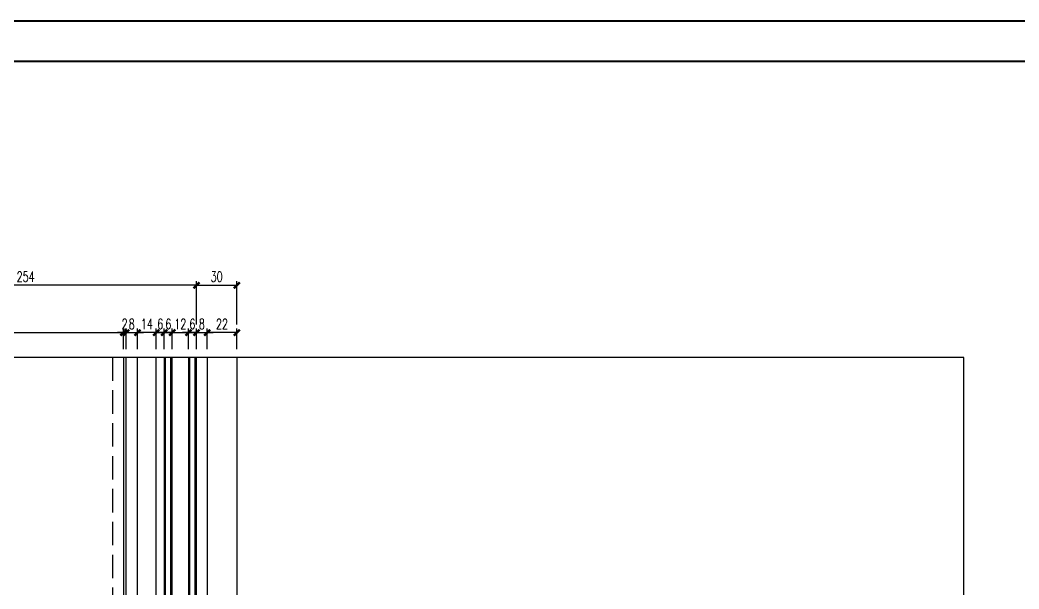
# Model space of a CAD drawing. Extents: x -160106 to 966792, y -663931 to 1550022.
# Drawn here: x -62046 to -61303, y -98765 to -98341 of the extents above; entities that cross this region are included whole.
import ezdxf
from ezdxf.enums import TextEntityAlignment as Align
from ezdxf.xclip import XClip

# ---------------------------------------------------------------- set-up
doc = ezdxf.new("R2010")
doc.units = 0
doc.linetypes.add('ZN-DASH', pattern=[0.35, 0.25, -0.1])
for name, color, linetype in [('!ZN1-填充-8', 8, 'Continuous'), ('!ZN3-玻璃幕墙-4', 4, 'Continuous'), ('!ZN4-辅助材料-1', 1, 'Continuous'), ('!ZN5-钢材投影-40', 40, 'Continuous'), ('!ZN5-铝材投影-112', 112, 'Continuous'), ('!ZN6-虚线-8', 8, 'ZN-DASH'), ('0-cxFrame', 155, 'Continuous'), ('3符号', 173, 'Continuous'), ('DIM', 173, 'Continuous')]:
    doc.layers.add(name, color=color, linetype=linetype)
doc.layers.add('0-cxText', color=131, linetype='Continuous', lineweight=25)
doc.styles.add('cx_tuming', font='simhei.ttf')
doc.styles.add('cx_tuqian1', font='')
doc.styles.add('DHTEXT-1', font='ROMANS.shx', dxfattribs={"width": 0.7, "bigfont": 'CHINESE.shx'})
doc.styles.add('黑体', font='simhei.ttf', dxfattribs={"height": 12})
doc.styles.get('cx_tuqian1').set_extended_font_data('SimSun')
doc.dimstyles.new('ZN3', dxfattribs={"dimscale": 3, "dimtxt": 2.5, "dimasz": 1.5, "dimexe": 1, "dimexo": 2, "dimgap": 0.9, "dimtad": 1, "dimdec": 0, "dimdsep": 46, "dimtxsty": 'DHTEXT-1', "dimblk": 'ARCHTICK', "dimcen": 2.5, "dimclrd": 173, "dimclre": 173, "dimclrt": 7, "dimazin": 2, "dimtfac": 1, "dimtix": 1, "dimtmove": 2, "dimatfit": 3, "dimfxl": 0, "dimarcsym": 0})

# ---------------------------------------------------------------- blocks, each defined once
blk = doc.blocks.new('*U3415')
at = {"layer": '!ZN1-填充-8'}
h = blk.add_hatch(dxfattribs=at)
h.set_pattern_fill('ANSI37', color=256, scale=0.5, style=0)
h.set_pattern_definition([(45, (6, -9e-16), (-1.12253, 1.12253), []), (135, (6, -9e-16), (-1.12253, -1.12253), [])])
h.paths.add_polyline_path([(0, 5), (0, 19), (1, 18), (14, 18), (14, 17.75), (12, 15.75), (12, 8.25), (14, 6.25), (14, 6), (1, 6)])
h = blk.add_hatch(dxfattribs=at)
h.set_pattern_fill('DOTS', color=8, style=0)
h.set_pattern_definition([(0, (6, -9e-16), (0.79375, 1.5875), [0, -1.5875])])
h.paths.add_polyline_path([(13, 15.34), (13, 8.66), (14.41, 7.25), (17.8, 7.25), (17.8, 16.75), (14.41, 16.75)])
for points in [[(18.75, 18), (14, 18), (14, 17.75), (18.75, 17.75)], [(18.75, 6.25), (14, 6.25), (14, 6), (18.75, 6)]]:
    blk.add_hatch(color=256, dxfattribs=at).paths.add_polyline_path(points)
for p, q in [((0, 23), (386.5, 23)), ((0, 19), (386.5, 19)), ((0, 5), (386.5, 5)), ((0, 1), (386.5, 1))]:
    blk.add_line(p, q, dxfattribs=at)
at = {"layer": '!ZN3-玻璃幕墙-4'}
for points in [[(386.5, 24), (1, 24), (0, 23), (0, 19), (1, 18), (386.5, 18)], [(386.5, 6), (1, 6), (0, 5), (0, 1), (1, 0), (386.5, 0)]]:
    blk.add_lwpolyline(points, dxfattribs=at)
at = {"layer": '!ZN4-辅助材料-1'}
for points in [[(0, 5), (0, 19), (1, 18), (14, 18), (14, 17.75), (12, 15.75), (12, 8.25), (12, 8.25), (14, 6.25), (14, 6), (1, 6), (0, 5)], [(12, 15.75), (12, 8.25), (14, 6.25), (19, 6.25), (19, 17.75), (14, 17.75)], [(13, 15.34), (13, 8.66), (14.41, 7.25), (17.8, 7.25), (17.8, 16.75), (14.41, 16.75)], [(18.75, 18), (14, 18), (14, 17.75), (18.75, 17.75)], [(18.75, 6.25), (14, 6.25), (14, 6), (18.75, 6)]]:
    blk.add_lwpolyline(points, close=True, dxfattribs=at)
blk.add_lwpolyline([(18.4, 17.75), (18.4, 17.65), (14.04, 17.65), (12.1, 15.71), (12.1, 8.29), (14.04, 6.35), (18.4, 6.35), (18.4, 6.25), (18.4, 6.35)], dxfattribs=at)
at = {"layer": 'Defpoints', "color": 250}
for p in [(0, 24), (0, 18), (0, 6), (0, 0), (12, 6)]:
    blk.add_point(p, dxfattribs=at)
blk = doc.blocks.new('ewr234')
at = {"layer": '!ZN5-钢材投影-40', "ltscale": 0.3}
blk.add_line((-604.4, 430), (-604.4, -654.42), dxfattribs=at)
at = {"layer": '!ZN5-铝材投影-112'}
for p, q in [((-602.4, 27.5), (-602.4, 430)), ((-602.4, 75.5), (-602.4, 430)), ((-593.9, 75.5), (-593.9, 430)), ((-580, 27.5), (-580, 430)), ((-580, 75.5), (-580, 430)), ((-542, 430), (-542, 27.1)), ((-520, 430), (-520, 26))]:
    blk.add_line(p, q, dxfattribs=at)
at = {"layer": '!ZN6-虚线-8', "color": 8, "linetype": 'ZN-DASH', "ltscale": 70}
blk.add_line((-612.4, 430), (-612.4, -654.42), dxfattribs=at)
at = {"layer": '!ZN3-玻璃幕墙-4', "rotation": 90}
blk.add_blockref('*U3415', (-550, 43.5), dxfattribs=at)
blk = doc.blocks.new('20250917165921')
at = {"layer": '!ZN6-虚线-8'}
blk.add_blockref('ewr234', (350, 2920), dxfattribs=at)
blk = doc.blocks.new('TK22.A2 L(Dragon)')
at = {"layer": '0-cxFrame', "color": 7, "const_width": 0.5}
blk.add_lwpolyline([(0, 0), (-594, 0), (-594, 420), (0, 420)], close=True, dxfattribs=at)
at = {"layer": '0-cxFrame', "const_width": 0.5}
blk.add_lwpolyline([(-80, 10), (-574, 10), (-574, 410), (-80, 410)], close=True, dxfattribs=at)
at = {"style": '黑体', "flags": 4}
blk.add_attdef('图幅', text='', height=3.3, dxfattribs=at).set_placement((-40, 3), align=Align.RIGHT)
at = {"layer": '0-cxText', "flags": 4}
for tag, height, style, p in [('建设单位', 3.5, 'cx_tuming', (-45, 240)), ('项目名称', 3.5, 'cx_tuming', (-45, 210)), ('子项名称', 3.5, 'cx_tuming', (-45, 180)), ('工程编号', 3.3, 'cx_tuqian1', (-35, 165)), ('图名1', 3.5, 'cx_tuming', (-45, 87)), ('图名2', 3.5, 'cx_tuming', (-45, 79)), ('图名3', 3.5, 'cx_tuming', (-45, 71)), ('出图日期', 3.3, 'cx_tuqian1', (-39, 60)), ('专业', 3.3, 'cx_tuqian1', (-55, 52)), ('图号', 3.3, 'cx_tuqian1', (-55, 44)), ('版次', 3.3, 'cx_tuqian1', (-20, 44))]:
    blk.add_attdef(tag, text='', height=height, dxfattribs=dict(at, style=style)).set_placement(p, align=Align.MIDDLE)
at = {"layer": 'Defpoints', "color": 6, "flags": 4}
for tag, height, style, p in [('tufu', 3.3, '黑体', (-12, 12)), ('dwfname', 4, 'cx_tuqian1', (-80, 3))]:
    blk.add_attdef(tag, text='', height=height, dxfattribs=dict(at, style=style)).set_placement(p, align=Align.RIGHT)
blk = doc.blocks.new('_ArchTick')
at = {"color": 0, "linetype": 'ByBlock', "const_width": 0.4}
blk.add_lwpolyline([(-0.5, -0.5), (0.5, 0.5)], dxfattribs=at)
blk = doc.blocks.new('*D3425')
at = {"layer": 'Defpoints', "color": 0, "ltscale": 30, "transparency": 16777216}
for p in [(-61921.04, -98574.32), (-61921.04, -98592.72), (-61915.04, -98592.72)]:
    blk.add_point(p, dxfattribs=at)
at = {"layer": 'DIM', "color": 173, "linetype": 'ByBlock', "lineweight": -2, "ltscale": 30, "transparency": 16777216}
for p, q in [((-61921.04, -98574.32), (-61925.54, -98574.32)), ((-61921.04, -98586.72), (-61921.04, -98571.32)), ((-61915.04, -98574.32), (-61921.04, -98574.32)), ((-61915.04, -98586.72), (-61915.04, -98571.32)), ((-61915.04, -98574.32), (-61910.54, -98574.32))]:
    blk.add_line(p, q, dxfattribs=at)
at = {"layer": 'DIM', "color": 173, "lineweight": -2, "ltscale": 30, "transparency": 16777216, "xscale": 4.5, "yscale": 4.5, "zscale": 4.5}
blk.add_blockref('_ArchTick', (-61921.04, -98574.32), dxfattribs=at)
at = {"layer": 'DIM', "color": 173, "lineweight": -2, "ltscale": 30, "transparency": 16777216, "xscale": 4.5, "yscale": 4.5, "zscale": 4.5, "rotation": 180}
blk.add_blockref('_ArchTick', (-61915.04, -98574.32), dxfattribs=at)
at = {"layer": 'DIM', "color": 7, "ltscale": 30, "transparency": 16777216, "insert": (-61918.04, -98567.87), "char_height": 7.5, "attachment_point": 5, "style": 'DHTEXT-1'}
blk.add_mtext('6', dxfattribs=at)
blk = doc.blocks.new('*D3426')
at = {"layer": 'Defpoints', "color": 0, "ltscale": 30, "transparency": 16777216}
for p in [(-61921.04, -98574.32), (-61933.04, -98592.72), (-61921.04, -98592.72)]:
    blk.add_point(p, dxfattribs=at)
at = {"layer": 'DIM', "color": 173, "linetype": 'ByBlock', "lineweight": -2, "ltscale": 30, "transparency": 16777216}
for p, q in [((-61933.04, -98574.32), (-61937.54, -98574.32)), ((-61933.04, -98586.72), (-61933.04, -98571.32)), ((-61933.04, -98574.32), (-61921.04, -98574.32)), ((-61921.04, -98586.72), (-61921.04, -98571.32)), ((-61921.04, -98574.32), (-61916.54, -98574.32))]:
    blk.add_line(p, q, dxfattribs=at)
at = {"layer": 'DIM', "color": 173, "lineweight": -2, "ltscale": 30, "transparency": 16777216, "xscale": 4.5, "yscale": 4.5, "zscale": 4.5}
blk.add_blockref('_ArchTick', (-61933.04, -98574.32), dxfattribs=at)
at = {"layer": 'DIM', "color": 173, "lineweight": -2, "ltscale": 30, "transparency": 16777216, "xscale": 4.5, "yscale": 4.5, "zscale": 4.5, "rotation": 180}
blk.add_blockref('_ArchTick', (-61921.04, -98574.32), dxfattribs=at)
at = {"layer": 'DIM', "color": 7, "ltscale": 30, "transparency": 16777216, "insert": (-61927.04, -98567.87), "char_height": 7.5, "attachment_point": 5, "style": 'DHTEXT-1'}
blk.add_mtext('12', dxfattribs=at)
blk = doc.blocks.new('*D3427')
at = {"layer": 'Defpoints', "color": 0, "ltscale": 30, "transparency": 16777216}
for p in [(-61939.04, -98574.32), (-61939.04, -98592.72), (-61933.04, -98592.72)]:
    blk.add_point(p, dxfattribs=at)
at = {"layer": 'DIM', "color": 173, "linetype": 'ByBlock', "lineweight": -2, "ltscale": 30, "transparency": 16777216}
for p, q in [((-61939.04, -98574.32), (-61943.54, -98574.32)), ((-61939.04, -98586.72), (-61939.04, -98571.32)), ((-61933.04, -98574.32), (-61939.04, -98574.32)), ((-61933.04, -98586.72), (-61933.04, -98571.32)), ((-61933.04, -98574.32), (-61928.54, -98574.32))]:
    blk.add_line(p, q, dxfattribs=at)
at = {"layer": 'DIM', "color": 173, "lineweight": -2, "ltscale": 30, "transparency": 16777216, "xscale": 4.5, "yscale": 4.5, "zscale": 4.5}
blk.add_blockref('_ArchTick', (-61939.04, -98574.32), dxfattribs=at)
at = {"layer": 'DIM', "color": 173, "lineweight": -2, "ltscale": 30, "transparency": 16777216, "xscale": 4.5, "yscale": 4.5, "zscale": 4.5, "rotation": 180}
blk.add_blockref('_ArchTick', (-61933.04, -98574.32), dxfattribs=at)
at = {"layer": 'DIM', "color": 7, "ltscale": 30, "transparency": 16777216, "insert": (-61936.04, -98567.87), "char_height": 7.5, "attachment_point": 5, "style": 'DHTEXT-1'}
blk.add_mtext('6', dxfattribs=at)
blk = doc.blocks.new('*D3428')
at = {"layer": 'Defpoints', "color": 0, "ltscale": 30, "transparency": 16777216}
for p in [(-61939.04, -98574.32), (-61945.04, -98592.72), (-61939.04, -98592.72)]:
    blk.add_point(p, dxfattribs=at)
at = {"layer": 'DIM', "color": 173, "linetype": 'ByBlock', "lineweight": -2, "ltscale": 30, "transparency": 16777216}
for p, q in [((-61945.04, -98574.32), (-61949.54, -98574.32)), ((-61945.04, -98586.72), (-61945.04, -98571.32)), ((-61945.04, -98574.32), (-61939.04, -98574.32)), ((-61939.04, -98586.72), (-61939.04, -98571.32)), ((-61939.04, -98574.32), (-61934.54, -98574.32))]:
    blk.add_line(p, q, dxfattribs=at)
at = {"layer": 'DIM', "color": 173, "lineweight": -2, "ltscale": 30, "transparency": 16777216, "xscale": 4.5, "yscale": 4.5, "zscale": 4.5}
blk.add_blockref('_ArchTick', (-61945.04, -98574.32), dxfattribs=at)
at = {"layer": 'DIM', "color": 173, "lineweight": -2, "ltscale": 30, "transparency": 16777216, "xscale": 4.5, "yscale": 4.5, "zscale": 4.5, "rotation": 180}
blk.add_blockref('_ArchTick', (-61939.04, -98574.32), dxfattribs=at)
at = {"layer": 'DIM', "color": 7, "ltscale": 30, "transparency": 16777216, "insert": (-61942.04, -98567.87), "char_height": 7.5, "attachment_point": 5, "style": 'DHTEXT-1'}
blk.add_mtext('6', dxfattribs=at)
blk = doc.blocks.new('*D3429')
at = {"layer": 'Defpoints', "color": 0, "ltscale": 30, "transparency": 16777216}
for p in [(-61958.94, -98574.32), (-61958.94, -98592.72), (-61945.04, -98592.72)]:
    blk.add_point(p, dxfattribs=at)
at = {"layer": 'DIM', "color": 173, "linetype": 'ByBlock', "lineweight": -2, "ltscale": 30, "transparency": 16777216}
for p, q in [((-61958.94, -98586.72), (-61958.94, -98571.32)), ((-61945.04, -98574.32), (-61958.94, -98574.32)), ((-61945.04, -98586.72), (-61945.04, -98571.32))]:
    blk.add_line(p, q, dxfattribs=at)
at = {"layer": 'DIM', "color": 173, "lineweight": -2, "ltscale": 30, "transparency": 16777216, "xscale": 4.5, "yscale": 4.5, "zscale": 4.5, "rotation": 180}
blk.add_blockref('_ArchTick', (-61958.94, -98574.32), dxfattribs=at)
at = {"layer": 'DIM', "color": 173, "lineweight": -2, "ltscale": 30, "transparency": 16777216, "xscale": 4.5, "yscale": 4.5, "zscale": 4.5}
blk.add_blockref('_ArchTick', (-61945.04, -98574.32), dxfattribs=at)
at = {"layer": 'DIM', "color": 7, "ltscale": 30, "transparency": 16777216, "insert": (-61951.99, -98567.87), "char_height": 7.5, "attachment_point": 5, "style": 'DHTEXT-1'}
blk.add_mtext('14', dxfattribs=at)
blk = doc.blocks.new('*D3430')
at = {"layer": 'Defpoints', "color": 0, "ltscale": 30, "transparency": 16777216}
for p in [(-61958.94, -98574.32), (-61967.44, -98592.72), (-61958.94, -98592.72)]:
    blk.add_point(p, dxfattribs=at)
at = {"layer": 'DIM', "color": 173, "linetype": 'ByBlock', "lineweight": -2, "ltscale": 30, "transparency": 16777216}
for p, q in [((-61967.44, -98574.32), (-61971.94, -98574.32)), ((-61967.44, -98586.72), (-61967.44, -98571.32)), ((-61967.44, -98574.32), (-61958.94, -98574.32)), ((-61958.94, -98586.72), (-61958.94, -98571.32)), ((-61958.94, -98574.32), (-61954.44, -98574.32))]:
    blk.add_line(p, q, dxfattribs=at)
at = {"layer": 'DIM', "color": 173, "lineweight": -2, "ltscale": 30, "transparency": 16777216, "xscale": 4.5, "yscale": 4.5, "zscale": 4.5}
blk.add_blockref('_ArchTick', (-61967.44, -98574.32), dxfattribs=at)
at = {"layer": 'DIM', "color": 173, "lineweight": -2, "ltscale": 30, "transparency": 16777216, "xscale": 4.5, "yscale": 4.5, "zscale": 4.5, "rotation": 180}
blk.add_blockref('_ArchTick', (-61958.94, -98574.32), dxfattribs=at)
at = {"layer": 'DIM', "color": 7, "ltscale": 30, "transparency": 16777216, "insert": (-61963.19, -98567.87), "char_height": 7.5, "attachment_point": 5, "style": 'DHTEXT-1'}
blk.add_mtext('8', dxfattribs=at)
blk = doc.blocks.new('*D3431')
at = {"layer": 'Defpoints', "color": 0, "ltscale": 30, "transparency": 16777216}
for p in [(-61969.44, -98574.32), (-61969.44, -98592.72), (-61967.44, -98592.72)]:
    blk.add_point(p, dxfattribs=at)
at = {"layer": 'DIM', "color": 173, "linetype": 'ByBlock', "lineweight": -2, "ltscale": 30, "transparency": 16777216}
for p, q in [((-61969.44, -98574.32), (-61973.94, -98574.32)), ((-61969.44, -98586.72), (-61969.44, -98571.32)), ((-61967.44, -98574.32), (-61969.44, -98574.32)), ((-61967.44, -98586.72), (-61967.44, -98571.32)), ((-61967.44, -98574.32), (-61962.94, -98574.32))]:
    blk.add_line(p, q, dxfattribs=at)
at = {"layer": 'DIM', "color": 173, "lineweight": -2, "ltscale": 30, "transparency": 16777216, "xscale": 4.5, "yscale": 4.5, "zscale": 4.5}
blk.add_blockref('_ArchTick', (-61969.44, -98574.32), dxfattribs=at)
at = {"layer": 'DIM', "color": 173, "lineweight": -2, "ltscale": 30, "transparency": 16777216, "xscale": 4.5, "yscale": 4.5, "zscale": 4.5, "rotation": 180}
blk.add_blockref('_ArchTick', (-61967.44, -98574.32), dxfattribs=at)
at = {"layer": 'DIM', "color": 7, "ltscale": 30, "transparency": 16777216, "insert": (-61968.44, -98567.87), "char_height": 7.5, "attachment_point": 5, "style": 'DHTEXT-1'}
blk.add_mtext('2', dxfattribs=at)
blk = doc.blocks.new('*D3432')
at = {"layer": 'Defpoints', "color": 0, "ltscale": 30, "transparency": 16777216}
for p in [(-61969.44, -98574.32), (-62169.44, -98592.72), (-61969.44, -98592.72)]:
    blk.add_point(p, dxfattribs=at)
at = {"layer": 'DIM', "color": 173, "linetype": 'ByBlock', "lineweight": -2, "ltscale": 30, "transparency": 16777216}
for p, q in [((-62169.44, -98586.72), (-62169.44, -98571.32)), ((-62169.44, -98574.32), (-61969.44, -98574.32)), ((-61969.44, -98586.72), (-61969.44, -98571.32))]:
    blk.add_line(p, q, dxfattribs=at)
at = {"layer": 'DIM', "color": 173, "lineweight": -2, "ltscale": 30, "transparency": 16777216, "xscale": 4.5, "yscale": 4.5, "zscale": 4.5, "rotation": 180}
blk.add_blockref('_ArchTick', (-62169.44, -98574.32), dxfattribs=at)
at = {"layer": 'DIM', "color": 173, "lineweight": -2, "ltscale": 30, "transparency": 16777216, "xscale": 4.5, "yscale": 4.5, "zscale": 4.5}
blk.add_blockref('_ArchTick', (-61969.44, -98574.32), dxfattribs=at)
at = {"layer": 'DIM', "color": 7, "ltscale": 30, "transparency": 16777216, "insert": (-62069.44, -98567.87), "char_height": 7.5, "attachment_point": 5, "style": 'DHTEXT-1'}
blk.add_mtext('200', dxfattribs=at)
blk = doc.blocks.new('*D3433')
at = {"layer": 'Defpoints', "color": 0, "ltscale": 30, "transparency": 16777216}
for p in [(-61907.04, -98574.32), (-61915.04, -98592.72), (-61907.04, -98592.72)]:
    blk.add_point(p, dxfattribs=at)
at = {"layer": 'DIM', "color": 173, "linetype": 'ByBlock', "lineweight": -2, "ltscale": 30, "transparency": 16777216}
for p, q in [((-61915.04, -98574.32), (-61919.54, -98574.32)), ((-61915.04, -98586.72), (-61915.04, -98571.32)), ((-61915.04, -98574.32), (-61907.04, -98574.32)), ((-61907.04, -98586.72), (-61907.04, -98571.32)), ((-61907.04, -98574.32), (-61902.54, -98574.32))]:
    blk.add_line(p, q, dxfattribs=at)
at = {"layer": 'DIM', "color": 173, "lineweight": -2, "ltscale": 30, "transparency": 16777216, "xscale": 4.5, "yscale": 4.5, "zscale": 4.5}
blk.add_blockref('_ArchTick', (-61915.04, -98574.32), dxfattribs=at)
at = {"layer": 'DIM', "color": 173, "lineweight": -2, "ltscale": 30, "transparency": 16777216, "xscale": 4.5, "yscale": 4.5, "zscale": 4.5, "rotation": 180}
blk.add_blockref('_ArchTick', (-61907.04, -98574.32), dxfattribs=at)
at = {"layer": 'DIM', "color": 7, "ltscale": 30, "transparency": 16777216, "insert": (-61911.04, -98567.87), "char_height": 7.5, "attachment_point": 5, "style": 'DHTEXT-1'}
blk.add_mtext('8', dxfattribs=at)
blk = doc.blocks.new('*D3434')
at = {"layer": 'Defpoints', "color": 0, "ltscale": 30, "transparency": 16777216}
for p in [(-61907.04, -98574.32), (-61907.04, -98592.72), (-61885.04, -98592.72)]:
    blk.add_point(p, dxfattribs=at)
at = {"layer": 'DIM', "color": 173, "linetype": 'ByBlock', "lineweight": -2, "ltscale": 30, "transparency": 16777216}
for p, q in [((-61907.04, -98586.72), (-61907.04, -98571.32)), ((-61885.04, -98574.32), (-61907.04, -98574.32)), ((-61885.04, -98586.72), (-61885.04, -98571.32))]:
    blk.add_line(p, q, dxfattribs=at)
at = {"layer": 'DIM', "color": 173, "lineweight": -2, "ltscale": 30, "transparency": 16777216, "xscale": 4.5, "yscale": 4.5, "zscale": 4.5, "rotation": 180}
blk.add_blockref('_ArchTick', (-61907.04, -98574.32), dxfattribs=at)
at = {"layer": 'DIM', "color": 173, "lineweight": -2, "ltscale": 30, "transparency": 16777216, "xscale": 4.5, "yscale": 4.5, "zscale": 4.5}
blk.add_blockref('_ArchTick', (-61885.04, -98574.32), dxfattribs=at)
at = {"layer": 'DIM', "color": 7, "ltscale": 30, "transparency": 16777216, "insert": (-61896.04, -98567.87), "char_height": 7.5, "attachment_point": 5, "style": 'DHTEXT-1'}
blk.add_mtext('22', dxfattribs=at)
blk = doc.blocks.new('*D3435')
at = {"layer": 'Defpoints', "color": 0, "ltscale": 30, "transparency": 16777216}
for p in [(-62169.44, -98539.08), (-62169.44, -98574.32), (-61915.04, -98574.32)]:
    blk.add_point(p, dxfattribs=at)
at = {"layer": 'DIM', "color": 173, "linetype": 'ByBlock', "lineweight": -2, "ltscale": 30, "transparency": 16777216}
for p, q in [((-62169.44, -98568.32), (-62169.44, -98536.08)), ((-61915.04, -98539.08), (-62169.44, -98539.08)), ((-61915.04, -98568.32), (-61915.04, -98536.08))]:
    blk.add_line(p, q, dxfattribs=at)
at = {"layer": 'DIM', "color": 173, "lineweight": -2, "ltscale": 30, "transparency": 16777216, "xscale": 4.5, "yscale": 4.5, "zscale": 4.5, "rotation": 180}
blk.add_blockref('_ArchTick', (-62169.44, -98539.08), dxfattribs=at)
at = {"layer": 'DIM', "color": 173, "lineweight": -2, "ltscale": 30, "transparency": 16777216, "xscale": 4.5, "yscale": 4.5, "zscale": 4.5}
blk.add_blockref('_ArchTick', (-61915.04, -98539.08), dxfattribs=at)
at = {"layer": 'DIM', "color": 7, "ltscale": 30, "transparency": 16777216, "insert": (-62042.24, -98532.63), "char_height": 7.5, "attachment_point": 5, "style": 'DHTEXT-1'}
blk.add_mtext('254', dxfattribs=at)
blk = doc.blocks.new('*D3436')
at = {"layer": 'Defpoints', "color": 0, "ltscale": 30, "transparency": 16777216}
for p in [(-61885.04, -98539.08), (-61915.04, -98574.32), (-61885.04, -98574.32)]:
    blk.add_point(p, dxfattribs=at)
at = {"layer": 'DIM', "color": 173, "linetype": 'ByBlock', "lineweight": -2, "ltscale": 30, "transparency": 16777216}
for p, q in [((-61915.04, -98568.32), (-61915.04, -98536.08)), ((-61915.04, -98539.08), (-61885.04, -98539.08)), ((-61885.04, -98568.32), (-61885.04, -98536.08))]:
    blk.add_line(p, q, dxfattribs=at)
at = {"layer": 'DIM', "color": 173, "lineweight": -2, "ltscale": 30, "transparency": 16777216, "xscale": 4.5, "yscale": 4.5, "zscale": 4.5, "rotation": 180}
blk.add_blockref('_ArchTick', (-61915.04, -98539.08), dxfattribs=at)
at = {"layer": 'DIM', "color": 173, "lineweight": -2, "ltscale": 30, "transparency": 16777216, "xscale": 4.5, "yscale": 4.5, "zscale": 4.5}
blk.add_blockref('_ArchTick', (-61885.04, -98539.08), dxfattribs=at)
at = {"layer": 'DIM', "color": 7, "ltscale": 30, "transparency": 16777216, "insert": (-61900.04, -98532.63), "char_height": 7.5, "attachment_point": 5, "style": 'DHTEXT-1'}
blk.add_mtext('30', dxfattribs=at)

msp = doc.modelspace()

# ---------------------------------------------------------------- block references
at = {"ltscale": 40}
ref = msp.add_blockref('20250917165921', (-61715.04, -101888.26), dxfattribs=at)
XClip(ref).set_block_clipping_path([(-570.8941212366, 2511.1931158171), (371.3335773427, 3295.538284108)])

# ---------------------------------------------------------------- dimensions: what is measured, and where the dimension line sits
at = {"layer": 'DIM', "ltscale": 30}
for base, p2, picture, middle in [((-62169.44, -98539.08), (-62169.44, -98574.32), '*D3435', (-62042.24, -98532.63)), ((-61885.04, -98539.08), (-61885.04, -98574.32), '*D3436', (-61900.04, -98532.63))]:
    dim = msp.add_linear_dim(base=base, p1=(-61915.04, -98574.32), p2=p2, dimstyle='ZN3', dxfattribs=at)
    dim.commit()
    dim.dimension.update_dxf_attribs({"geometry": picture, "text_midpoint": middle})

# ---------------------------------------------------------------- next in the draw order: linework, layer by layer
at = {"layer": '3符号'}
msp.add_lwpolyline([(-61877.84, -98592.72), (-62078.89, -98592.72), (-62080.39, -98598.72), (-62083.39, -98586.72), (-62084.89, -98592.72), (-62285.94, -98592.72)], dxfattribs=at)

# ---------------------------------------------------------------- next in the draw order: block references
at = {"layer": '0-cxFrame', "xscale": 3, "yscale": 3, "zscale": 3}
msp.add_blockref('TK22.A2 L(Dragon)', (-60915.4, -99602.2), dxfattribs=at)

# ---------------------------------------------------------------- next in the draw order: dimensions: what is measured, and where the dimension line sits
at = {"layer": 'DIM', "ltscale": 30}
for base, p1, p2, picture, middle in [((-61969.44, -98574.32), (-62169.44, -98592.72), (-61969.44, -98592.72), '*D3432', (-62069.44, -98567.87)), ((-61969.44, -98574.32), (-61967.44, -98592.72), (-61969.44, -98592.72), '*D3431', (-61968.44, -98567.87)), ((-61958.94443, -98574.32031), (-61967.4444, -98592.7214), (-61958.94443, -98592.7214), '*D3430', (-61963.19442, -98567.87031)), ((-61958.94, -98574.32), (-61945.04, -98592.72), (-61958.94, -98592.72), '*D3429', (-61951.99, -98567.87)), ((-61939.04, -98574.32), (-61945.04, -98592.72), (-61939.04, -98592.72), '*D3428', (-61942.04, -98567.87)), ((-61939.04, -98574.32), (-61933.04, -98592.72), (-61939.04, -98592.72), '*D3427', (-61936.04, -98567.87)), ((-61921.04, -98574.32), (-61933.04, -98592.72), (-61921.04, -98592.72), '*D3426', (-61927.04, -98567.87)), ((-61921.04, -98574.32), (-61915.04, -98592.72), (-61921.04, -98592.72), '*D3425', (-61918.04, -98567.87)), ((-61907.04, -98574.32), (-61915.04, -98592.72), (-61907.04, -98592.72), '*D3433', (-61911.04, -98567.87)), ((-61907.04, -98574.32), (-61885.04, -98592.72), (-61907.04, -98592.72), '*D3434', (-61896.04, -98567.87))]:
    dim = msp.add_linear_dim(base=base, p1=p1, p2=p2, dimstyle='ZN3', dxfattribs=at)
    dim.commit()
    dim.dimension.update_dxf_attribs({"geometry": picture, "text_midpoint": middle})

doc.saveas('drawing.dxf')
